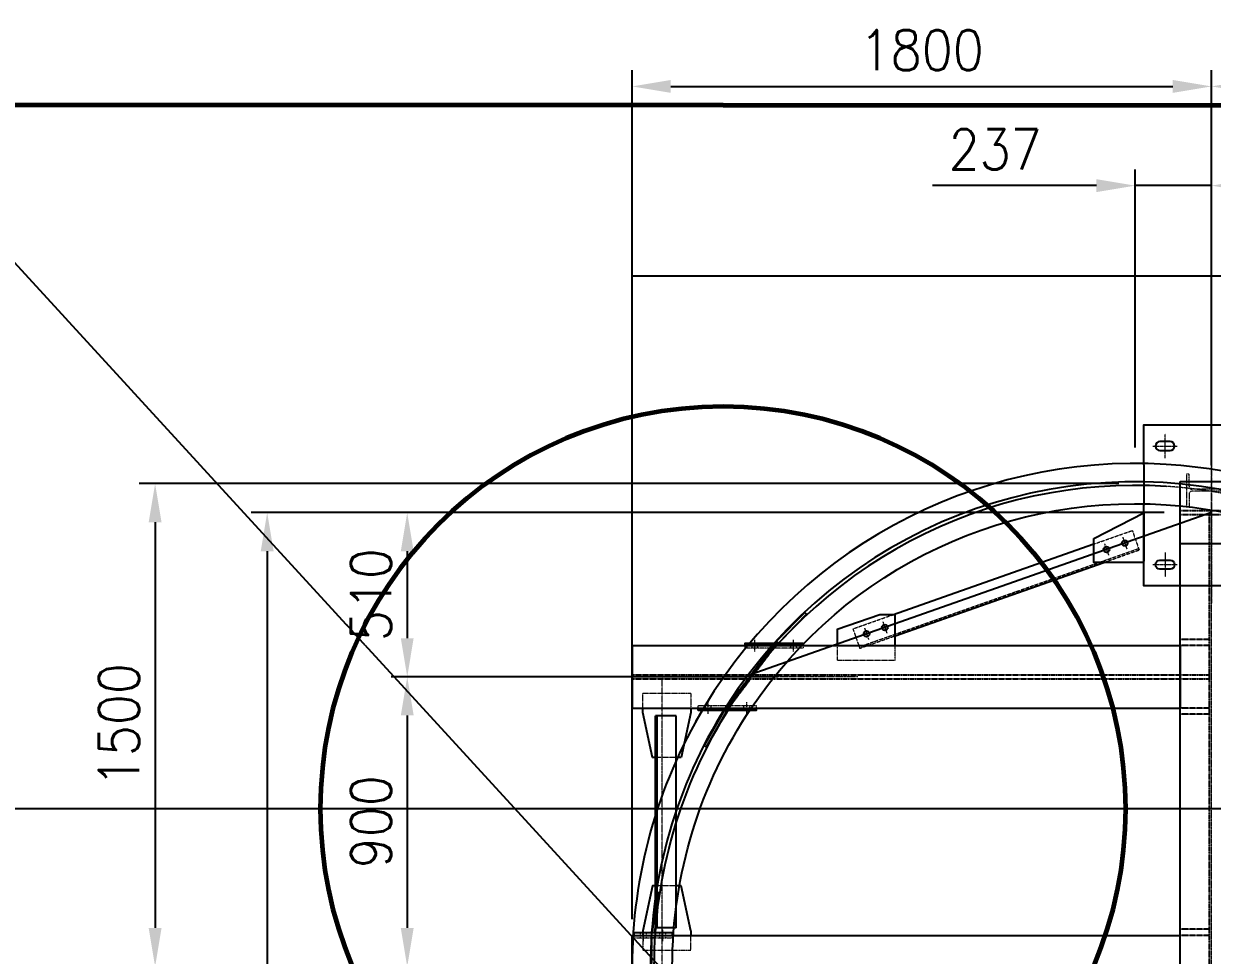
# Model space of a CAD drawing. Header units: millimetres. Extents: x 13669 to 217197, y -88248 to 24578.
# Drawn here: x 199457 to 203149, y -21626 to -18734 of the extents above; entities that cross this region are included whole.
import ezdxf

# ---------------------------------------------------------------- set-up
doc = ezdxf.new("R2010")
doc.units = ezdxf.units.MM
doc.linetypes.add('CENTER2', pattern=[1.125, 0.75, -0.125, 0.125, -0.125])
doc.linetypes.add('DASHED2', pattern=[0.375, 0.25, -0.125])
for name, color, linetype in [('1', 7, 'Continuous'), ('CHAPA PISO', 3, 'Continuous'), ('SDDIM', 1, 'Continuous'), ('Tx-DDIM', 1, 'Continuous'), ('Tx_DDIM', 1, 'Continuous'), ('Tx_M_EQUIPOS', 4, 'Continuous'), ('Tx_M_EXISTENTES', 8, 'Continuous'), ('Tx_M_OCULTOS', 2, 'DASHED2')]:
    doc.layers.add(name, color=color, linetype=linetype)
for name, color, linetype, lineweight in [('TITULOS', 6, 'Continuous', 60), ('Tx_EJES', 1, 'CENTER2', 5), ('Tx_M_OCULTAS FINO', 1, 'DASHED2', 5)]:
    doc.layers.add(name, color=color, linetype=linetype, lineweight=lineweight)
doc.styles.add('ROMANS', font='romans.shx', dxfattribs={"width": 0.9})
doc.styles.get("Standard").update_dxf_attribs({"font": 'arial.ttf'})
doc.dimstyles.new('DIMSTYLE24', dxfattribs={"dimtxt": 3.2, "dimasz": 1, "dimexe": 2.54, "dimexo": 0, "dimgap": 1.6, "dimtad": 1, "dimdec": 4, "dimzin": 0, "dimdsep": 46, "dimtxsty": 'Standard', "dimblk1": 'OPEN', "dimblk2": 'OPEN', "dimsah": 1, "dimcen": 0.09, "dimadec": 0, "dimazin": 0, "dimtfac": 1, "dimtdec": 4, "dimtmove": 0, "dimatfit": 3, "dimldrblk": 'OPEN', "dimfxl": 1, "dimtvp": 1, "dimtolj": 1, "dimtzin": 0, "dimarcsym": 0})
doc.dimstyles.new('ESC 1-50', dxfattribs={"dimscale": 50, "dimtxt": 2.5, "dimasz": 2.4, "dimexe": 1, "dimexo": 1, "dimgap": 1, "dimtad": 1, "dimdec": 0, "dimtxsty": 'ROMANS', "dimcen": 2.5, "dimclrd": 256, "dimclre": 256, "dimclrt": 3, "dimadec": 0, "dimazin": 2, "dimtfac": 0.5, "dimtdec": 0, "dimtmove": 0, "dimatfit": 3, "dimfxl": 1, "dimtfill": 1, "dimtfillclr": 256, "dimtolj": 2, "dimlwd": -1, "dimarcsym": 0})
doc.dimstyles.new('ISO-25', dxfattribs={"dimtxt": 2.5, "dimasz": 2.5, "dimexe": 1.25, "dimexo": 0.625, "dimtad": 1, "dimtxsty": 'Standard', "dimcen": 2.5, "dimadec": 0, "dimazin": 0, "dimtfac": 1, "dimtmove": 0, "dimatfit": 3, "dimfxl": 1, "dimarcsym": 0})

# ---------------------------------------------------------------- blocks, each defined once
blk = doc.blocks.new('*D366')
at = {"layer": 'Defpoints', "color": 0, "transparency": 16777216}
for p in [(203145.9, -19236.2), (205375.9, -19236.2), (205375.9, -19997)]:
    blk.add_point(p, dxfattribs=at)
at = {"layer": 'Tx_DDIM', "lineweight": -2, "transparency": 16777216}
blk.add_line((205375.9, -19947), (205375.9, -19186.2), dxfattribs=at)
at = {"layer": 'Tx_DDIM', "transparency": 16777216}
blk.add_line((203265.9, -19236.2), (205255.9, -19236.2), dxfattribs=at)
for points in [[(203265.9, -19216.2), (203265.9, -19256.2), (203145.9, -19236.2)], [(205255.9, -19216.2), (205255.9, -19256.2), (205375.9, -19236.2)]]:
    blk.add_solid(points, dxfattribs=at)
at = {"layer": 'Tx_DDIM', "color": 3, "transparency": 16777216, "insert": (204210.9, -19123.7), "char_height": 125, "attachment_point": 5, "style": 'ROMANS', "bg_fill": 3, "box_fill_scale": 1.1, "bg_fill_color": 256, "bg_fill_true_color": 13158600, "bg_fill_transparency": 0}
blk.add_mtext('\\A2;2230', dxfattribs=at)
blk = doc.blocks.new('*D369')
at = {"layer": 'Defpoints', "color": 0, "transparency": 16777216}
for p in [(214205.9, -18928.1), (214205.9, -19997), (203145.9, -20154.5)]:
    blk.add_point(p, dxfattribs=at)
at = {"layer": 'Tx_DDIM', "lineweight": -2, "transparency": 16777216}
for p, q in [((203145.9, -20104.5), (203145.9, -18878.1)), ((214205.9, -19947), (214205.9, -18878.1))]:
    blk.add_line(p, q, dxfattribs=at)
at = {"layer": 'Tx_DDIM', "transparency": 16777216}
blk.add_line((203265.9, -18928.1), (214085.9, -18928.1), dxfattribs=at)
for points in [[(203265.9, -18908.1), (203265.9, -18948.1), (203145.9, -18928.1)], [(214085.9, -18908.1), (214085.9, -18948.1), (214205.9, -18928.1)]]:
    blk.add_solid(points, dxfattribs=at)
at = {"layer": 'Tx_DDIM', "color": 3, "transparency": 16777216, "insert": (208675.9, -18815.6), "char_height": 125, "attachment_point": 5, "style": 'ROMANS', "bg_fill": 3, "box_fill_scale": 1.1, "bg_fill_color": 256, "bg_fill_true_color": 13158600, "bg_fill_transparency": 0}
blk.add_mtext('\\A2;11060', dxfattribs=at)
blk = doc.blocks.new('*D370')
at = {"layer": 'Defpoints', "color": 0, "transparency": 16777216}
for p in [(203145.9, -18928.1), (203145.9, -20154.5), (201346.4, -21564.5)]:
    blk.add_point(p, dxfattribs=at)
at = {"layer": 'Tx_DDIM', "lineweight": -2, "transparency": 16777216}
for p, q in [((201346.4, -21514.5), (201346.4, -18878.1)), ((203145.9, -20104.5), (203145.9, -18878.1))]:
    blk.add_line(p, q, dxfattribs=at)
at = {"layer": 'Tx_DDIM', "transparency": 16777216}
blk.add_line((201466.4, -18928.1), (203025.9, -18928.1), dxfattribs=at)
for points in [[(201466.4, -18908.1), (201466.4, -18948.1), (201346.4, -18928.1)], [(203025.9, -18908.1), (203025.9, -18948.1), (203145.9, -18928.1)]]:
    blk.add_solid(points, dxfattribs=at)
at = {"layer": 'Tx_DDIM', "color": 3, "transparency": 16777216, "insert": (202246.1, -18815.6), "char_height": 125, "attachment_point": 5, "style": 'ROMANS', "bg_fill": 3, "box_fill_scale": 1.1, "bg_fill_color": 256, "bg_fill_true_color": 13158600, "bg_fill_transparency": 0}
blk.add_mtext('\\A2;1800', dxfattribs=at)
blk = doc.blocks.new('*D372')
at = {"layer": 'Defpoints', "color": 0, "transparency": 16777216}
for p in [(203048.9, -20251.5), (200647.9, -20761.5), (201848.9, -20761.5)]:
    blk.add_point(p, dxfattribs=at)
at = {"layer": 'Tx_DDIM', "lineweight": -2, "transparency": 16777216}
for p, q in [((202998.9, -20251.5), (200597.9, -20251.5)), ((201798.9, -20761.5), (200597.9, -20761.5))]:
    blk.add_line(p, q, dxfattribs=at)
at = {"layer": 'Tx_DDIM', "transparency": 16777216}
blk.add_line((200647.9, -20371.5), (200647.9, -20641.5), dxfattribs=at)
for points in [[(200627.9, -20371.5), (200667.9, -20371.5), (200647.9, -20251.5)], [(200627.9, -20641.5), (200667.9, -20641.5), (200647.9, -20761.5)]]:
    blk.add_solid(points, dxfattribs=at)
at = {"layer": 'Tx_DDIM', "color": 3, "transparency": 16777216, "insert": (200535.4, -20506.5), "char_height": 125, "attachment_point": 5, "rotation": 90, "style": 'ROMANS', "bg_fill": 3, "box_fill_scale": 1.1, "bg_fill_color": 256, "bg_fill_true_color": 13158600, "bg_fill_transparency": 0}
blk.add_mtext('\\A2;510', dxfattribs=at)
blk = doc.blocks.new('*D373')
at = {"layer": 'Defpoints', "color": 0, "transparency": 16777216}
for p in [(201848.9, -20761.5), (200647.9, -21661.5), (201386, -21661.5)]:
    blk.add_point(p, dxfattribs=at)
at = {"layer": 'Tx_DDIM', "lineweight": -2, "transparency": 16777216}
for p, q in [((201798.9, -20761.5), (200597.9, -20761.5)), ((201336, -21661.5), (200597.9, -21661.5))]:
    blk.add_line(p, q, dxfattribs=at)
at = {"layer": 'Tx_DDIM', "transparency": 16777216}
blk.add_line((200647.9, -20881.5), (200647.9, -21541.5), dxfattribs=at)
for points in [[(200627.9, -20881.5), (200667.9, -20881.5), (200647.9, -20761.5)], [(200627.9, -21541.5), (200667.9, -21541.5), (200647.9, -21661.5)]]:
    blk.add_solid(points, dxfattribs=at)
at = {"layer": 'Tx_DDIM', "color": 3, "transparency": 16777216, "insert": (200535.4, -21211.5), "char_height": 125, "attachment_point": 5, "rotation": 90, "style": 'ROMANS', "bg_fill": 3, "box_fill_scale": 1.1, "bg_fill_color": 256, "bg_fill_true_color": 13158600, "bg_fill_transparency": 0}
blk.add_mtext('\\A2;900', dxfattribs=at)
blk = doc.blocks.new('*D377')
at = {"layer": 'Defpoints', "color": 0, "transparency": 16777216}
for p in [(201706.3, -20251.5), (200212.9, -24266.5), (202710.9, -24266.5)]:
    blk.add_point(p, dxfattribs=at)
at = {"layer": 'SDDIM', "lineweight": -2, "transparency": 16777216}
for p, q in [((201656.3, -20251.5), (200162.9, -20251.5)), ((202660.9, -24266.5), (200162.9, -24266.5))]:
    blk.add_line(p, q, dxfattribs=at)
at = {"layer": 'SDDIM', "transparency": 16777216}
blk.add_line((200212.9, -20371.5), (200212.9, -24146.5), dxfattribs=at)
for points in [[(200192.9, -20371.5), (200232.9, -20371.5), (200212.9, -20251.5)], [(200192.9, -24146.5), (200232.9, -24146.5), (200212.9, -24266.5)]]:
    blk.add_solid(points, dxfattribs=at)
at = {"layer": 'SDDIM', "color": 3, "transparency": 16777216, "insert": (200100.4, -22259), "char_height": 125, "attachment_point": 5, "rotation": 90, "style": 'ROMANS', "bg_fill": 3, "box_fill_scale": 1.1, "bg_fill_color": 256, "bg_fill_true_color": 13158600, "bg_fill_transparency": 0}
blk.add_mtext('\\A2;4015', dxfattribs=at)
blk = doc.blocks.new('*D378')
at = {"layer": 'Defpoints', "color": 0, "transparency": 16777216}
for p in [(203145.9, -19236.2), (203145.9, -19491.3), (202908.9, -20099)]:
    blk.add_point(p, dxfattribs=at)
at = {"layer": 'SDDIM', "lineweight": -2, "transparency": 16777216}
for p, q in [((202908.9, -20049), (202908.9, -19186.2)), ((203145.9, -19441.3), (203145.9, -19186.2))]:
    blk.add_line(p, q, dxfattribs=at)
at = {"layer": 'SDDIM', "transparency": 16777216}
for p, q in [((202788.9, -19236.2), (202279.6, -19236.2)), ((203145.9, -19236.2), (202908.9, -19236.2)), ((203265.9, -19236.2), (203385.9, -19236.2))]:
    blk.add_line(p, q, dxfattribs=at)
for points in [[(202788.9, -19216.2), (202788.9, -19256.2), (202908.9, -19236.2)], [(203265.9, -19216.2), (203265.9, -19256.2), (203145.9, -19236.2)]]:
    blk.add_solid(points, dxfattribs=at)
at = {"layer": 'SDDIM', "color": 3, "transparency": 16777216, "insert": (202474.2, -19123.7), "char_height": 125, "attachment_point": 5, "style": 'ROMANS', "bg_fill": 3, "box_fill_scale": 1.1, "bg_fill_color": 256, "bg_fill_true_color": 13158600, "bg_fill_transparency": 0}
blk.add_mtext('\\A2;237', dxfattribs=at)
blk = doc.blocks.new('*D380')
at = {"layer": 'Defpoints', "color": 0, "transparency": 16777216}
for p in [(202908.9, -20161.5), (199864.7, -21661.5), (201266.7, -21661.5)]:
    blk.add_point(p, dxfattribs=at)
at = {"layer": 'SDDIM', "lineweight": -2, "transparency": 16777216}
for p, q in [((202858.9, -20161.5), (199814.7, -20161.5)), ((201216.7, -21661.5), (199814.7, -21661.5))]:
    blk.add_line(p, q, dxfattribs=at)
at = {"layer": 'SDDIM', "transparency": 16777216}
blk.add_line((199864.7, -20281.5), (199864.7, -21541.5), dxfattribs=at)
for points in [[(199844.7, -20281.5), (199884.7, -20281.5), (199864.7, -20161.5)], [(199844.7, -21541.5), (199884.7, -21541.5), (199864.7, -21661.5)]]:
    blk.add_solid(points, dxfattribs=at)
at = {"layer": 'SDDIM', "color": 3, "transparency": 16777216, "insert": (199752.2, -20911.5), "char_height": 125, "attachment_point": 5, "rotation": 90, "style": 'ROMANS', "bg_fill": 3, "box_fill_scale": 1.1, "bg_fill_color": 256, "bg_fill_true_color": 13158600, "bg_fill_transparency": 0}
blk.add_mtext('\\A2;1500', dxfattribs=at)
blk = doc.blocks.new('W150x18')
for p, q in [((-51, 0), (-51, -7.1)), ((-51, 0), (51, 0)), ((51, 0), (51, -7.1)), ((-12.9, -7.1), (-51, -7.1)), ((-2.9, -135.9), (-2.9, -17.1)), ((2.9, -135.9), (2.9, -17.1)), ((12.9, -7.1), (51, -7.1)), ((-51, -145.9), (-51, -153)), ((-12.9, -145.9), (-51, -145.9)), ((12.9, -145.9), (51, -145.9)), ((51, -145.9), (51, -153)), ((-51, -153), (51, -153))]:
    blk.add_line(p, q)
for centre, start, end in [((-12.9, -17.1), 0, 90), ((12.9, -17.1), 90, 180), ((-12.9, -135.9), 270, 0), ((12.9, -135.9), 180, 270)]:
    blk.add_arc(centre, 10, start, end)
blk = doc.blocks.new('_OPEN')
at = {"color": 0, "linetype": 'ByBlock'}
for q in [(-3.128, 0.562), (-3.128, -0.562), (-3, 0)]:
    blk.add_line((0, 0), q, dxfattribs=at)
blk = doc.blocks.new('*D398')
at = {"layer": '1', "color": 0, "linetype": 'Continuous', "lineweight": -2, "transparency": 16777216}
blk.add_line((197699.1, -25283.2), (197378.9, -25576.8), dxfattribs=at)
blk.add_arc((198291.5, -24739.9), 1237, 105.6249, 222.5007, dxfattribs=at)
at = {"layer": 'Defpoints', "color": 0, "linetype": 'Continuous', "transparency": 16777216}
for p in [(197351, -21371.8), (201544.4, -21756.7), (197283.5, -24022.9), (198126.2, -24147.7), (197699.1, -25283.2)]:
    blk.add_point(p, dxfattribs=at)
at = {"layer": '1', "color": 0, "linetype": 'Continuous', "lineweight": -2, "transparency": 16777216, "xscale": 0.5, "yscale": 0.5, "zscale": 0.5}
for p, rotation in [((197958.8, -23548.4), 15.61327975359566), ((197379.8, -25576), 312.5122968847326)]:
    blk.add_blockref('_OPEN', p, dxfattribs=dict(at, rotation=rotation))
at = {"layer": '1', "color": 0, "linetype": 'Continuous', "transparency": 16777216, "insert": (197056.4, -24646.4), "char_height": 1.6, "attachment_point": 5, "rotation": 85.6712}
blk.add_mtext('\\A1;117°', dxfattribs=at)
blk = doc.blocks.new('*D400')
at = {"color": 0, "lineweight": -2, "transparency": 16777216}
for p, q in [((201530.7, -21768.4), (199046.3, -19059.4)), ((195849, -21993.3), (198973.4, -19127.9)), ((198258.8, -24769), (195774.4, -22060))]:
    blk.add_line(p, q, dxfattribs=at)
at = {"color": 0, "transparency": 16777216}
for points in [[(198962.2, -19115.6), (198984.7, -19140.2), (199047.1, -19060.3)], [(195837.7, -21981), (195860.2, -22005.6), (195775.3, -22060.9)]]:
    blk.add_solid(points, dxfattribs=at)
at = {"layer": 'Defpoints', "color": 0, "transparency": 16777216}
for p in [(199047.1, -19060.3), (201531.1, -21768.8), (198259.3, -24769.5)]:
    blk.add_point(p, dxfattribs=at)
at = {"color": 0, "transparency": 16777216, "insert": (197309.2, -20449.4), "char_height": 250, "attachment_point": 5, "rotation": 42.5239}
blk.add_mtext('4439,44', dxfattribs=at)

msp = doc.modelspace()

# ---------------------------------------------------------------- dimensions: what is measured, and where the dimension line sits
at = {"layer": 'Tx_DDIM'}
dim = msp.add_linear_dim(base=(205375.8743747, -19236.2265235), p1=(203145.8743747, -19236.2265235), p2=(205375.8743747, -19997.0175154), dimstyle='ESC 1-50', dxfattribs=at)
dim.commit()
dim.dimension.update_dxf_attribs({"geometry": '*D366', "text_midpoint": (204210.8743748, -19236.2265235), "dimtype": 160})

# ---------------------------------------------------------------- next in the draw order: dimensions: what is measured, and where the dimension line sits
dim = msp.add_linear_dim(base=(214205.8743747, -18928.0957814), p1=(203145.8743747, -20154.5175154), p2=(214205.8743747, -19997.0175154), dimstyle='ESC 1-50', dxfattribs=at)
dim.commit()
dim.dimension.update_dxf_attribs({"geometry": '*D369', "text_midpoint": (208675.8743747, -18815.5957814)})

# ---------------------------------------------------------------- next in the draw order: dimensions: what is measured, and where the dimension line sits
dim = msp.add_linear_dim(base=(203145.8743747438, -18928.0957814423), p1=(201346.3743746456, -21564.517515375), p2=(203145.8743747438, -20154.5175153753), dimstyle='ESC 1-50', dxfattribs=at)
dim.commit()
dim.dimension.update_dxf_attribs({"geometry": '*D370', "text_midpoint": (202246.1243746947, -18815.5957814423)})

# ---------------------------------------------------------------- next in the draw order: linework, layer by layer
at = {"layer": 'TITULOS'}
for q in [(198926.8743748, -18986.5175154), (204435.8743748, -18986.5175154)]:
    msp.add_line((201628.8743746, -18986.5175154), q, dxfattribs=at)
at = {"layer": 'Tx-DDIM'}
msp.add_line((202935.8743747, -20103.1089521), (202935.8743747, -20228.4657892), dxfattribs=at)
at = {"layer": 'Tx_EJES'}
for p, q in [((203145.8743747, -24647.9214104), (203145.8743747, -19833.65839)), ((203145.8743747, -19970.2675154), (203145.8743747, -20532.7675154)), ((203001.8743741, -20082.7085952), (203001.8743741, -20007.3085952)), ((202964.1743741, -20045.0085952), (203039.5743741, -20045.0085952))]:
    msp.add_line(p, q, dxfattribs=at)
at = {"layer": 'Tx_M_EQUIPOS'}
for p, q in [((203048.8743748, -20154.5175154), (204931.5743774, -20154.5175153)), ((203048.8743746, -21758.5175154), (203048.8743746, -21564.5175154))]:
    msp.add_line(p, q, dxfattribs=at)
msp.add_lwpolyline([(202935.8743747, -20103.1089521), (202935.8743747, -19979.0085925), (203355.8743747, -19979.0085925), (203355.8743747, -20129.4740271)], dxfattribs=at)
msp.add_lwpolyline([(203001.8743743, -20031.0085951), (202985.8743743, -20031.0085951, 1), (202985.8743743, -20059.0085951), (203001.8743743, -20059.0085951), (203017.8743743, -20059.0085951, 1), (203017.8743743, -20031.0085951)], format="xyb", close=True, dxfattribs=at)
at = {"layer": 'Tx_M_EXISTENTES'}
msp.add_line((201346.3743746, -19515.9588274), (201346.3743746, -19515.9588274), dxfattribs=at)
at = {"layer": 'Tx_M_OCULTOS'}
for p, q in [((203139.5743747, -20257.8175154), (203152.1743747, -20257.8175154)), ((203139.5743747, -20348.5175154), (203139.5743747, -20257.8175154)), ((203139.5743746, -24009.6175153), (203139.5743746, -20348.5175154)), ((203139.5743746, -20767.8175154), (203139.5743746, -20755.2175154)), ((203139.5743745, -20858.5175153), (203048.8743745, -20858.5175153)), ((203139.5743745, -20877.5675153), (203048.8743745, -20877.5675153)), ((203139.5743745, -21545.4675155), (203048.8743745, -21545.4675155)), ((203139.5743745, -21564.5175155), (203048.8743745, -21564.5175155))]:
    msp.add_line(p, q, dxfattribs=at)

# ---------------------------------------------------------------- next in the draw order: block references
at = {"layer": 'Tx_M_OCULTAS FINO', "rotation": 90}
msp.add_blockref('W150x18', (203069.3743747, -20182.0057023), dxfattribs=at)

# ---------------------------------------------------------------- next in the draw order: dimensions: what is measured, and where the dimension line sits
at = {"layer": 'Tx_DDIM'}
dim = msp.add_linear_dim(base=(200647.8945823, -20761.5175154), p1=(203048.8743748, -20251.5175154), p2=(201848.8743749, -20761.5175154), angle=90, dimstyle='ESC 1-50', dxfattribs=at)
dim.commit()
dim.dimension.update_dxf_attribs({"geometry": '*D372', "text_midpoint": (200535.3945823, -20506.5175154)})

# ---------------------------------------------------------------- next in the draw order: linework, layer by layer
at = {"layer": 'Tx_EJES'}
for p, q in [((202870.51378, -20328.2274985), (202883.1221421, -20364.0748026)), ((202813.9127736, -20348.1354387), (202826.5211357, -20383.9827427)), ((203001.8743741, -20375.3085923), (203001.8743741, -20450.7085923)), ((202964.1743741, -20413.0085923), (203039.5743741, -20413.0085923))]:
    msp.add_line(p, q, dxfattribs=at)
at = {"layer": 'Tx_M_EQUIPOS'}
for p, q in [((203048.8743748, -20348.5175154), (203048.8743748, -20154.5175154)), ((203242.8743746, -20348.5175154), (203048.8743746, -20348.5175154)), ((203048.8743746, -24009.6175153), (203048.8743746, -20348.5175154)), ((203834.4024528, -20348.5175153), (203048.8743748, -20348.5175154)), ((203048.8743746, -20664.5175154), (203048.8743746, -20858.5175154))]:
    msp.add_line(p, q, dxfattribs=at)
for points in [[(203355.8743747, -20257.1823523), (203355.8743747, -20479.0085925), (202935.8743747, -20479.0085925), (202935.8743747, -20228.4657892)], [(202781.2126179, -20332.1278042), (202935.8743747, -20252.1278042), (202935.8743747, -20402.1278042)], [(202807.6328389, -20406.1278042), (202781.2126179, -20406.1278042), (202781.2126179, -20332.1278042)], [(202935.8743747, -20406.1278042), (202807.6328389, -20406.1278042)]]:
    msp.add_lwpolyline(points, dxfattribs=at)
msp.add_lwpolyline([(203005.8743747, -20227.2939449, -0.2290890454), (204093.2983881, -20846.934182, 0.028270565), (204201.4019043, -20986.5175154, 0.0454955289), (204406.2266517, -21182.9008139, 0.0454955289)], format="xyb", dxfattribs=at)
msp.add_lwpolyline([(203001.8743739, -20399.0085923), (203017.8743739, -20399.0085923, -1), (203017.8743739, -20427.0085923), (203001.8743739, -20427.0085923), (202985.8743739, -20427.0085923, -1), (202985.8743739, -20399.0085923)], format="xyb", close=True, dxfattribs=at)
for centre in [(202876.817961, -20346.1511505), (202820.2169547, -20366.0590907)]:
    msp.add_circle(centre, 9, dxfattribs=at)
at = {"layer": 'Tx_M_OCULTAS FINO'}
for p, q in [((202781.2126179, -20349.0363546), (202900.2130436, -20307.1810324)), ((202900.2130436, -20307.1810324), (202921.4481798, -20367.5554392)), ((202811.7816518, -20406.1278042), (202921.4481798, -20367.5554392))]:
    msp.add_line(p, q, dxfattribs=at)
for points in [[(205380.7157938, -21456.1175154, -0.2469281461), (204149.2443989, -20808.4575154, 0.2298917564), (203005.8743747, -20159.2458489, 0.1974845647)], [(205380.7157938, -21466.9175154, -0.2469281461), (204140.3457698, -20814.5775154, 0.2297689492), (203005.8743747, -20170.0685018, 0.1971266035)]]:
    msp.add_lwpolyline(points, format="xyb", dxfattribs=at)
at = {"layer": 'Tx_M_OCULTOS'}
for p, q in [((203048.8743747, -20245.2175154), (203834.4024528, -20245.2175153)), ((203048.8743747, -20257.8175154), (203834.4024528, -20257.8175153)), ((203139.5743745, -20645.4675153), (203048.8743745, -20645.4675153)), ((203139.5743745, -20664.5175153), (203048.8743745, -20664.5175153)), ((203048.8743746, -20755.2175154), (203139.5743746, -20755.2175154)), ((203048.8743746, -20767.8175154), (203139.5743746, -20767.8175154))]:
    msp.add_line(p, q, dxfattribs=at)

# ---------------------------------------------------------------- next in the draw order: dimensions: what is measured, and where the dimension line sits
at = {"layer": 'SDDIM'}
dim = msp.add_linear_dim(base=(203145.8743747, -19236.2265235), p1=(202908.8743749, -20099.0175154), p2=(203145.8743747, -19491.3066484), dimstyle='ESC 1-50', override={"dimtfillclr": 0, "dimarcsym": 1}, dxfattribs=at)
dim.commit()
dim.dimension.update_dxf_attribs({"geometry": '*D378', "text_midpoint": (202474.2315178, -19236.2265235), "dimtype": 160})
at = {"layer": 'Tx_DDIM'}
dim = msp.add_linear_dim(base=(200647.8945823, -21661.5175154), p1=(201848.8743749, -20761.5175154), p2=(201385.9724946, -21661.5175154), angle=90, dimstyle='ESC 1-50', dxfattribs=at)
dim.commit()
dim.dimension.update_dxf_attribs({"geometry": '*D373', "text_midpoint": (200535.3945823, -21211.5175154)})

# ---------------------------------------------------------------- next in the draw order: linework, layer by layer
at = {"layer": 'Tx_M_EQUIPOS'}
msp.add_lwpolyline([(204482.2749424, -21083.66291, -0.0254635619), (204372.8560565, -20986.5175154, -0.0478802715), (204196.2917806, -20776.1008487, 0.2305128716), (203005.8743747, -20102.0313019)], format="xyb", dxfattribs=at)
at = {"layer": 'Tx_M_EXISTENTES'}
msp.add_line((201346.3743746, -19515.9588274), (206388.3743746, -19515.9588274), dxfattribs=at)

# ---------------------------------------------------------------- next in the draw order: dimensions: what is measured, and where the dimension line sits
at = {"layer": 'SDDIM'}
dim = msp.add_linear_dim(base=(200212.9495117, -24266.5175153), p1=(201706.2594785, -20251.5175154), p2=(202710.9293041, -24266.5175153), angle=90, dimstyle='ESC 1-50', dxfattribs=at)
dim.commit()
dim.dimension.update_dxf_attribs({"geometry": '*D377', "text_midpoint": (200100.4495117, -22259.0175153)})

# ---------------------------------------------------------------- next in the draw order: linework, layer by layer
at = {"layer": 'Tx-DDIM'}
for p, q in [((203145.8743748, -20251.5175154), (201695.8743747, -20761.5175154)), ((201794.1199256, -20656.6175154), (201635.9574561, -20866.4175154))]:
    msp.add_line(p, q, dxfattribs=at)
at = {"layer": 'Tx_EJES'}
for p, q in [((202125.2474246, -20590.3556649), (202137.8557867, -20626.2029689)), ((202068.6464183, -20610.2636051), (202081.2547804, -20646.1109091)), ((202047.5106003, -20761.5175154), (201346.3743746, -20761.5175154)), ((201439.3743746, -22561.5175154), (201439.3743746, -20761.5175154))]:
    msp.add_line(p, q, dxfattribs=at)
at = {"layer": 'Tx_M_EQUIPOS'}
for p, q in [((202154.9042714, -20569.3241178), (202781.2126179, -20349.0363546)), ((202163.719111, -20634.0670427), (202811.7816518, -20406.1278042)), ((201346.3743746, -20664.5175154), (203048.8743746, -20664.5175154)), ((201346.3743746, -20664.5175154), (201346.3743746, -20858.5175154)), ((201346.3743746, -20858.5175154), (203048.8743746, -20858.5175154)), ((201419.3743746, -21540.5559038), (201419.3743746, -20882.4791269)), ((201483.3743746, -20882.4791269), (201419.3743746, -20882.4791269)), ((201424.1743746, -21540.5559038), (201424.1743746, -20882.4791269)), ((201483.3743746, -21540.5559038), (201483.3743746, -20882.4791269)), ((201483.3743746, -21540.5559038), (201419.3743746, -21540.5559038)), ((201346.3743746, -21564.5175154), (203048.8743746, -21564.5175154)), ((201346.3743746, -21758.5175154), (201346.3743746, -21564.5175154))]:
    msp.add_line(p, q, dxfattribs=at)
for points in [[(201800.847681, -20656.6175154), (201888.4138772, -20567.4145935), (201882.7048902, -20561.8103569), (201795.138694, -20651.0132788)], [(201632.3447927, -20866.4175154), (201570.639795, -20975.1258097), (201577.5971258, -20979.0749296), (201639.3021235, -20870.3666352)]]:
    msp.add_lwpolyline(points, close=True, dxfattribs=at)
for points in [[(202163.719111, -20664.5175154), (202163.719111, -20569.3241178), (202116.4484786, -20569.3241178), (201983.7151453, -20614.3241178), (201983.7151453, -20664.5175154)], [(201379.3743746, -20872.4791269), (201379.3743746, -20858.5175154)], [(201529.3743746, -20858.5175154), (201529.3743746, -20872.4791269)], [(201419.3743746, -21012.4791269), (201409.3743746, -21012.4791269), (201379.3743746, -20872.4791269)], [(201529.3743746, -20872.4791269), (201499.3743746, -21012.4791269)], [(201499.3743746, -21012.4791269), (201483.3743746, -21012.4791269)], [(201419.3743746, -21410.5559038), (201409.3743746, -21410.5559038), (201379.3743746, -21550.5559038)], [(201499.3743746, -21410.5559038), (201483.3743746, -21410.5559038)], [(201529.3743746, -21550.5559038), (201499.3743746, -21410.5559038)], [(201379.3743746, -21550.5559038), (201379.3743746, -21564.5175154)]]:
    msp.add_lwpolyline(points, dxfattribs=at)
for centre in [(202131.5516057, -20608.2793169), (202074.9505994, -20628.1872571)]:
    msp.add_circle(centre, 9, dxfattribs=at)
at = {"layer": 'Tx_M_OCULTAS FINO'}
for p, q in [((202051.9536755, -20668.2893954), (202919.8555446, -20363.0273586)), ((202032.3111746, -20612.4430691), (202154.9042714, -20569.3241178)), ((202032.3111746, -20612.4430691), (202053.5463107, -20672.8174759)), ((202053.5463107, -20672.8174759), (202163.719111, -20634.0670427))]:
    msp.add_line(p, q, dxfattribs=at)
for points in [[(201783.5676277, -20677.2480872), (201724.505454, -20755.2175154), (201718.1284974, -20750.3869436), (201777.190671, -20672.4175154)], [(201646.4898466, -20845.8016974), (201705.279984, -20767.8175154), (201711.6680899, -20772.6333333), (201652.8779526, -20850.6175154)]]:
    msp.add_lwpolyline(points, close=True, dxfattribs=at)
for points in [[(201983.7151453, -20664.5175154), (201983.7151453, -20709.3241178), (202163.719111, -20709.3241178), (202163.719111, -20664.5175154)], [(201379.3743746, -20858.5175154), (201379.3743746, -20812.4791269), (201529.3743746, -20812.4791269), (201529.3743746, -20858.5175154)], [(201483.3743746, -21012.4791269), (201419.3743746, -21012.4791269)], [(201483.3743746, -21410.5559038), (201419.3743746, -21410.5559038)], [(201379.3743746, -21564.5175154), (201379.3743746, -21610.5559038), (201529.3743746, -21610.5559038), (201529.3743746, -21564.5175154)]]:
    msp.add_lwpolyline(points, dxfattribs=at)
at = {"layer": 'Tx_M_OCULTAS FINO', "color": 5}
msp.add_lwpolyline([(201408.013994, -21572.4175161), (201408.013994, -21655.2175161), (201416.013994, -21655.2175161), (201416.013994, -21572.4175161)], close=True, dxfattribs=at)
at = {"layer": 'Tx_M_OCULTOS'}
for p, q in [((201346.3743746, -20755.2175154), (203048.8743746, -20755.2175154)), ((201346.3743746, -20767.8175154), (203048.8743746, -20767.8175154))]:
    msp.add_line(p, q, dxfattribs=at)

# ---------------------------------------------------------------- next in the draw order: dimensions: what is measured, and where the dimension line sits
at = {"layer": 'SDDIM'}
dim = msp.add_linear_dim(base=(199864.6669687, -21661.5175154), p1=(202908.874375, -20161.5175154), p2=(201266.6752094, -21661.5175154), angle=90, dimstyle='ESC 1-50', override={"dimtfillclr": 0, "dimarcsym": 1}, dxfattribs=at)
dim.commit()
dim.dimension.update_dxf_attribs({"geometry": '*D380', "text_midpoint": (199752.1669687, -20911.5175154)})

# ---------------------------------------------------------------- next in the draw order: linework, layer by layer
at = {"layer": 'CHAPA PISO'}
for q in [(198242.4284753, -21171.5175154), (201628.8743746, -21171.5175154)]:
    msp.add_line((205375.8743746, -21171.5175154), q, dxfattribs=at)
at = {"layer": 'TITULOS'}
msp.add_circle((201628.8743746, -21171.5175154), 1250, dxfattribs=at)
at = {"layer": 'Tx_EJES'}
for p, q in [((201728.1643322, -20682.4175154), (201728.1643322, -20646.6175154)), ((201848.1643322, -20682.4175154), (201848.1643322, -20646.6175154)), ((201581.9130496, -20840.6175154), (201581.9130496, -20876.4175154)), ((201701.9130496, -20840.6175154), (201701.9130496, -20876.4175154)), ((201382.013994, -21582.4175161), (201382.013994, -21546.6175161)), ((201442.013994, -21582.4175161), (201442.013994, -21546.6175161))]:
    msp.add_line(p, q, dxfattribs=at)
at = {"layer": 'Tx_M_EQUIPOS'}
msp.add_line((201529.3743746, -21550.5559038), (201529.3743746, -21564.5175154), dxfattribs=at)
for points in [[(201878.1643322, -20656.6175154), (201878.1643322, -20664.5175154), (201698.1643322, -20664.5175154), (201698.1643322, -20656.6175154)], [(201551.9130496, -20866.4175154), (201551.9130496, -20858.5175154), (201731.9130496, -20858.5175154), (201731.9130496, -20866.4175154)], [(201416.5719274, -21556.6175161), (201430.4969315, -21432.3955604), (201422.5467263, -21431.5043602), (201408.6217222, -21555.7263158)], [(201352.013994, -21556.6175161), (201352.013994, -21564.5175161), (201472.013994, -21564.5175161), (201472.013994, -21556.6175161)]]:
    msp.add_lwpolyline(points, close=True, dxfattribs=at)
at = {"layer": 'Tx_M_EXISTENTES'}
for points in [[(203005.8743747, -20102.0313019, 0.2888950362), (201543.6614795, -20901.5175154)], [(203235.5637569, -20191.9926916, 0.3259438051), (201609.4017281, -20901.5175154)], [(203005.8743747, -20170.0685018, 0.2827704654), (201621.928704, -20901.5175154)], [(201688.7078904, -20901.5175154, -0.2770980326), (203005.8743747, -20227.2939449, -0.2427243638)], [(201568.5023184, -20858.5175154, 0.1357620361), (201346.3743749, -21661.5175154, 0.1534125901), (201627.1932289, -22555.2175154, 0.0548937564)], [(201635.5243995, -20858.5175154, 0.1415926373), (201403.4743749, -21661.5175154, 0.160251766), (201697.4580675, -22555.2175154, 0.0570164597)], [(201648.3109454, -20858.5175154, 0.1427565611), (201414.2743749, -21661.5175154, 0.1616217045), (201710.9054814, -22555.2175154, 0.0574367404)], [(201782.9496172, -22555.2175154, -0.1693200221), (201471.3743749, -21661.5175154, -0.1492709435), (201716.5668433, -20858.5175154)]]:
    msp.add_lwpolyline(points, format="xyb", dxfattribs=at)
at = {"layer": 'Tx_M_OCULTAS FINO'}
for p, q in [((201719.1643322, -20672.4175154), (201719.1643322, -20656.6175154)), ((201737.1643322, -20672.4175154), (201737.1643322, -20656.6175154)), ((201839.1643322, -20672.4175154), (201839.1643322, -20656.6175154)), ((201857.1643322, -20672.4175154), (201857.1643322, -20656.6175154)), ((201572.9130496, -20850.6175154), (201572.9130496, -20866.4175154)), ((201590.9130496, -20850.6175154), (201590.9130496, -20866.4175154)), ((201692.9130496, -20850.6175154), (201692.9130496, -20866.4175154)), ((201710.9130496, -20850.6175154), (201710.9130496, -20866.4175154)), ((201373.013994, -21572.4175161), (201373.013994, -21556.6175161)), ((201391.013994, -21572.4175161), (201391.013994, -21556.6175161)), ((201433.013994, -21572.4175161), (201433.013994, -21556.6175161)), ((201451.013994, -21572.4175161), (201451.013994, -21556.6175161))]:
    msp.add_line(p, q, dxfattribs=at)
for points in [[(201878.1643322, -20664.5175154), (201878.1643322, -20672.4175154), (201698.1643322, -20672.4175154), (201698.1643322, -20664.5175154)], [(201551.9130496, -20858.5175154), (201551.9130496, -20850.6175154), (201731.9130496, -20850.6175154), (201731.9130496, -20858.5175154)], [(201352.013994, -21564.5175161), (201352.013994, -21572.4175161), (201472.013994, -21572.4175161), (201472.013994, -21564.5175161)]]:
    msp.add_lwpolyline(points, close=True, dxfattribs=at)

# ---------------------------------------------------------------- next in the draw order: dimensions: what is measured, and where the dimension line sits
dim = msp.add_aligned_dim(p1=(198259.2642761, -24769.4584898), p2=(201531.1163007, -21768.8492673), distance=3675.1037633, dimstyle='ISO-25', override={"dimtxt": 250, "dimasz": 100})
dim.commit()
dim.dimension.update_dxf_attribs({"geometry": '*D400', "text_midpoint": (197309.2288575, -20449.4321101)})
at = {"layer": '1', "color": 7, "linetype": 'Continuous'}
dim = msp.add_angular_dim_2l(base=(197283.47541, -24022.8548664), line1=((197699.0675512, -25283.2138329), (201544.4170415, -21756.6511834)), line2=((198126.1736682, -24147.7409865), (197351.0171178, -21371.7603)), dimstyle='DIMSTYLE24', override={"dimscale": 0.5, "dimdec": 0, "dimlfac": 65}, dxfattribs=at)
dim.commit()
dim.dimension.update_dxf_attribs({"geometry": '*D398', "text_midpoint": (197058.0062368, -24646.5050049), "dimtype": 162})

doc.saveas('drawing.dxf')
